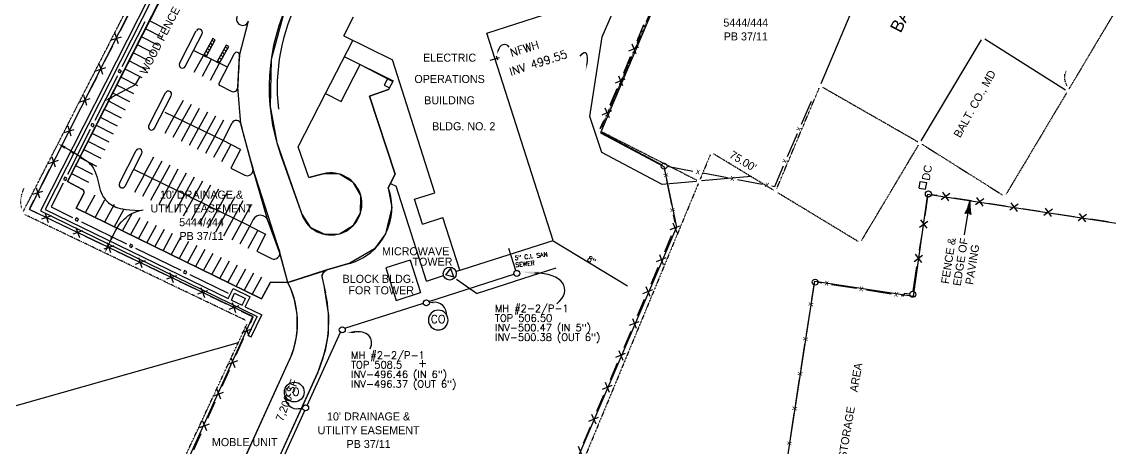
# Model space of a CAD drawing. Header units: inches. Extents: x -46627 to 16189, y -40789 to 47130.
# Drawn here: x -33583 to -20569, y 33705 to 38796 of the extents above; entities that cross this region are included whole.
import ezdxf
from ezdxf.enums import TextEntityAlignment as Align

# ---------------------------------------------------------------- set-up
doc = ezdxf.new("R2010")
doc.units = ezdxf.units.IN
doc.header["$MEASUREMENT"] = 0
doc.linetypes.add('DIVIDE', pattern=[1.25, 0.5, -0.25, 0, -0.25, 0, -0.25])
doc.linetypes.add('DOT', pattern=[0.25, 0, -0.25])
doc.layers.get('0').update_dxf_attribs({"linetype": 'CONTINUOUS'})
for name, color, linetype in [('10', 7, 'CONTINUOUS'), ('11', 7, 'CONTINUOUS'), ('12', 7, 'CONTINUOUS'), ('13', 7, 'CONTINUOUS'), ('15', 7, 'CONTINUOUS'), ('16', 7, 'CONTINUOUS'), ('17', 7, 'CONTINUOUS'), ('20', 7, 'CONTINUOUS'), ('27', 7, 'CONTINUOUS'), ('33', 7, 'CONTINUOUS'), ('4', 7, 'CONTINUOUS'), ('41', 7, 'CONTINUOUS'), ('6', 7, 'CONTINUOUS'), ('62', 7, 'CONTINUOUS'), ('7', 7, 'CONTINUOUS'), ('8', 7, 'CONTINUOUS'), ('9', 7, 'CONTINUOUS')]:
    doc.layers.add(name, color=color, linetype=linetype)
doc.styles.add('ROMANS', font='ROMANS', dxfattribs={"height": 0.2})
doc.styles.add('txt', font='TXT', dxfattribs={"height": 0.2})

# ---------------------------------------------------------------- blocks, each defined once
blk = doc.blocks.new('STOCK')
at = {"layer": '16', "color": 6, "linetype": 'Continuous'}
for p, q in [((0.025, 0.025), (-0.025, 0.025)), ((-0.025, 0.025), (-0.025, -0.025)), ((0.025, -0.025), (0.025, 0.025)), ((-0.025, -0.025), (0.025, -0.025))]:
    blk.add_line(p, q, dxfattribs=at)
blk = doc.blocks.new('BWIRE')
at = {"layer": '16', "color": 6, "linetype": 'Continuous', "style": 'txt'}
blk.add_text('x', height=0.0833, dxfattribs=at).set_placement((0, -0.0282), align=Align.CENTER)
blk = doc.blocks.new('HR')
at = {"layer": '62', "color": 32, "linetype": 'Continuous'}
blk.add_arc((-1.569, -1.827), 2.408, 49.34264, 155.04347, dxfattribs=at)
blk.add_solid([(-4.184, -1.505), (-3.757, -0.472), (-3.447, -0.673), (-3.752, -0.811)], dxfattribs=at)

msp = doc.modelspace()

# ---------------------------------------------------------------- linework, layer by layer
at = {"linetype": 'Continuous', "flags": 128}
for points in [[(-31689.3972, 39525.2592), (-33037.154, 36888.2802), (-32856.7544, 36795.6306), (-32838.6089, 36774.9024), (-32840.8515, 36747.5327), (-32932.7312, 36568.8966), (-30718.2284, 35488.2282), (-30609.2768, 35687.235), (-30402.3648, 35684.0329), (-30402.1568, 35683.3866), (-30501.2308, 36056.8077), (-30819.6959, 37049.1183), (-30964.9209, 37576.2471), (-31000.0144, 38014.5092), (-30977.5051, 38393.3291), (-30872.4517, 38808.4376)], [(-30440.5954, 38931.2046), (-30601.1838, 38347.5951), (-30614.5559, 37785.0526), (-30533.8299, 37355.2556), (-30235.0388, 36497.3454), (-30133.9339, 36345.733), (-29965.0277, 36259.1651), (-29784.4205, 36264.9516), (-29616.0664, 36367.7285), (-29532.2449, 36512.2505), (-29528.9843, 36718.477), (-29619.61, 36877.9719), (-29783.9852, 36976.8961), (-29978.1248, 36979.1982), (-30151.4048, 36935.9898), (-30278.9348, 37302.315), (-29951.6456, 37939.5834), (-29763.7748, 37843.0962), (-29536.8104, 38285.0214), (-29146.1239, 38084.3697), (-29196.56, 37986.1662), (-29426.0144, 37909.7526), (-29116.784, 36975.2574), (-29201.7008, 36815.169), (-29158.7155, 36576.8588), (-29233.934, 36263.2001), (-29363.6196, 36085.503), (-29661.1976, 35912.5962), (-29934.8509, 35833.7041), (-30402.1314, 35683.3076), (-30496.5267, 36031.7058), (-30640.3819, 36424.3895), (-30816.7255, 37028.6565), (-30964.9209, 37576.2471), (-31000.0144, 38014.5092), (-30977.5051, 38393.3291), (-30872.4977, 38808.4493)]]:
    msp.add_lwpolyline(points, dxfattribs=at)
msp.add_lwpolyline([(-31090.6295, 33202.8456), (-30567.0407, 34349.7545), (-30360.7509, 34803.7547), (-30329.1077, 34896.0763), (-30298.482, 35033.6414), (-30291.1747, 35091.159), (-30291.2807, 35305.2242), (-30323.0025, 35477.5474), (-30367.6621, 35608.6624), (-30402.0155, 35683.3449), (-29940.1364, 35832.003), (-29983.251, 35796.3183), (-29994.6902, 35754.4226), (-29971.8488, 35647.8774), (-29914.9254, 35287.4502), (-29921.0594, 35071.9097), (-29955.5796, 34869.3523), (-30048.5754, 34599.9136), (-30404.9377, 33816.3362), (-30751.0487, 33056.3803)], close=True, dxfattribs=at)
at = {"layer": '10', "color": 253, "linetype": 'Continuous'}
for p, q in [((-22310.0612, 36252.339), (-22245.7172, 36663.7914)), ((-22280.6348, 36511.749), (-22263.0632, 36548.5914)), ((-22274.2016, 36511.143), (-22266.5264, 36526.0878)), ((-22266.5264, 36526.0878), (-22264.0172, 36509.9598)), ((-22263.0632, 36548.5914), (-22258.1312, 36508.2858))]:
    msp.add_line(p, q, dxfattribs=at)
for centre, radius, start, end in [((-22876.532, 36811.2471, 0), 648.2543, 331.97254444, 346.87633611), ((-22876.532, 36811.2471, 0), 654.4751, 332.53154167, 342.11963056), ((-22876.532, 36811.2471, 0), 660.6959, 332.9512, 339.17038333), ((-21599.1934, 36610.2286, 0), 660.6959, 182.94271111, 189.16189444), ((-21599.1934, 36610.2286, 0), 654.4751, 179.99346389, 189.58155278), ((-21599.1934, 36610.2286, 0), 648.2543, 175.23675833, 190.14055), ((-22279.7286, 36444.7077, 0), 66.626, 50.46855833, 111.64453611)]:
    msp.add_arc(centre, radius, start, end, dxfattribs=at)
at = {"layer": '11', "color": 5, "linetype": 'DOT'}
msp.add_open_spline([(-21083.1188, 38026.4214), (-21121.0208, 38094.573), (-21123.1472, 38166.7698), (-21092.09, 38212.5378)], degree=3, dxfattribs=at)
at = {"layer": '12', "color": 62, "linetype": 'Continuous'}
for p, q in [((-29951.6456, 37939.5834), (-29625.4532, 38574.717)), ((-29763.7748, 37843.0962), (-29536.8104, 38285.0214)), ((-29728.6124, 38380.5318), (-29142.8336, 38090.7762)), ((-29210.7188, 38116.197), (-29249.0948, 38041.4754)), ((-29249.0948, 38041.4754), (-29185.0472, 38008.5822)), ((-29142.8336, 38090.7762), (-29196.56, 37986.1662)), ((-29951.6456, 37939.5834), (-29763.7748, 37843.0962)), ((-29426.0144, 37909.7526), (-29196.56, 37986.1662)), ((-29116.784, 36975.2574), (-29426.0144, 37909.7526)), ((-29201.7008, 36815.169), (-29119.4672, 36975.2862)), ((-29175.9344, 36865.3386), (-29108.1068, 36834.5514)), ((-28744.676, 35700.897), (-29108.1068, 36834.5514)), ((-28744.676, 35700.897), (-28540.5536, 35767.3866))]:
    msp.add_line(p, q, dxfattribs=at)
at = {"layer": '13', "color": 7, "linetype": 'Continuous'}
for points in [[(-33065.0612, 37294.5078), (-32792.4128, 37143.2106), (-32709.8552, 37038.6834), (-32676.8324, 36923.1534), (-32649.3128, 36780.117), (-32599.778, 36681.0906), (-32495.2052, 36587.5662), (-32357.6096, 36549.057), (-32170.9892, 36541.7418)], [(-32549.8172, 36123.5094), (-32451.1748, 36340.0026), (-32363.1128, 36450.0306), (-32242.0292, 36532.5522), (-32131.952, 36549.057)]]:
    msp.add_open_spline(points, degree=3, dxfattribs=at)
for points in [[(-33072.8252, 37280.517), (-33057.2984, 37308.4986), (-33149.0036, 37341.0882)], [(-32965.2608, 37211.5854), (-32947.5188, 37238.217), (-33036.284, 37278.1254)], [(-32484.9008, 36225.6906), (-32513.9216, 36239.1726), (-32539.8572, 36145.3686)], [(-32535.2576, 36116.8758), (-32564.3768, 36130.1442), (-32589.6212, 36036.1506)]]:
    msp.add_solid(points, dxfattribs=at)
at = {"layer": '15', "color": 132, "linetype": 'Continuous'}
for p, q in [((-27876.488, 38366.8062, -0.006), (-27987.8468, 38333.3394, -0.006)), ((-27889.7096, 38337.8778, -0.006), (-27907.142, 38386.7586, -0.006)), ((-22854.3464, 36810.4434), (-22840.6088, 36889.725)), ((-22840.6088, 36889.725), (-22762.3952, 36876.5358)), ((-22776.1328, 36797.2542), (-22762.3952, 36876.5358)), ((-22854.3464, 36810.4434), (-22776.1328, 36797.2542))]:
    msp.add_line(p, q, dxfattribs=at)
at = {"layer": '16', "color": 6, "linetype": 'Continuous'}
for p, q in [((-32402.6564, 38688.4518), (-32306.6888, 38877.9378)), ((-32113.1132, 38794.1898), (-32384.2796, 38258.9622)), ((-32467.9184, 38658.5658), (-32429.4956, 38539.005)), ((-26226.6824, 38568.0438), (-26144.5916, 38764.6578)), ((-32508.4868, 38579.5734), (-32388.9272, 38617.9962)), ((-26289.32, 38532.7626), (-26242.2704, 38416.8654)), ((-32591.7932, 38320.1802), (-32494.7576, 38509.119)), ((-26324.5508, 38451.0294), (-26207.0396, 38498.5986)), ((-32657.0552, 38290.2942), (-32617.5656, 38170.1862)), ((-26386.4504, 38186.0382), (-26304.3596, 38382.6522)), ((-32779.8632, 37951.3614), (-32682.8276, 38140.3002)), ((-32438.5136, 38151.9174), (-32709.68, 37616.6898)), ((-32696.5568, 38210.7546), (-32576.9972, 38249.1774)), ((-32224.6832, 38049.177), (-32170.9664, 38135.091)), ((-26450.1548, 38151.3054), (-26402.0384, 38034.861)), ((-32505.6296, 37896.369), (-32224.6832, 38049.177)), ((-26547.2852, 37804.581), (-26464.1264, 38000.6466)), ((-26484.3188, 38069.025), (-26367.8744, 38117.1414)), ((-32885.6936, 37842.4842), (-32766.134, 37880.907)), ((-32845.1252, 37921.4754), (-32806.7024, 37801.9158)), ((-32967.932, 37582.5426), (-32871.9644, 37772.0298)), ((-26609.9228, 37769.2998), (-26561.8052, 37652.8554)), ((-24146.312, 37845.9858), (-24264.8072, 37570.3794)), ((-26666.2808, 37520.349), (-26624.9612, 37619.1894)), ((-26644.0856, 37687.0194), (-26527.6412, 37735.1358)), ((-33073.7624, 37473.6654), (-32954.2028, 37512.0882)), ((-32763.914, 37509.6438), (-33035.0804, 36974.4162)), ((-33033.194, 37552.6566), (-32994.7712, 37433.097)), ((-33157.0688, 37214.2722), (-33060.0332, 37403.211)), ((-25935.4244, 37087.4826), (-26647.502, 37470.2346)), ((-24312.206, 37460.1366), (-24430.7012, 37184.5302)), ((-33262.8992, 37105.395), (-33143.3396, 37143.8178)), ((-33222.3308, 37184.3862), (-33183.908, 37064.8266)), ((-33345.1388, 36845.4534), (-33249.17, 37034.9406)), ((-25899.776, 37036.5042), (-25896.8456, 37021.4778)), ((-25558.0952, 37010.1978), (-25866.9728, 37068.3402)), ((-25145.3432, 36932.5026), (-25440.1664, 36987.999)), ((-24478.1, 37074.2886), (-24584.4536, 36826.923)), ((-33089.3144, 36867.3714), (-33232.352, 36585.0438)), ((-25873.8788, 36903.6966), (-25816.4624, 36609.2418)), ((-24732.5924, 36854.8086), (-25027.4144, 36910.305)), ((-24584.4536, 36826.923), (-24614.6636, 36832.6098)), ((-33450.9692, 36736.5762), (-33331.4096, 36774.999)), ((-33410.4008, 36815.5674), (-33371.978, 36696.0078)), ((-22783.8524, 36480.1554), (-22749.2204, 36705.1902)), ((-22708.106, 36735.3378), (-22637.912, 36724.9182)), ((-22487.9444, 36746.3754), (-22589.648, 36671.8014)), ((-22575.2756, 36760.1994), (-22501.7684, 36659.0442)), ((-22166.462, 36697.2834), (-22091.888, 36595.5798)), ((-33486.032, 36571.119), (-33437.24, 36666.1218)), ((-33232.352, 36585.0438), (-32977.3928, 36461.0598)), ((-22439.132, 36694.3254), (-22229.0996, 36662.0022)), ((-22079.132, 36683.4582), (-22180.8344, 36608.8842)), ((-22030.3196, 36631.4094), (-21820.2872, 36599.085)), ((-21669.2516, 36619.9938), (-21770.9552, 36545.4198)), ((-21757.6496, 36634.3662), (-21683.0756, 36532.6626)), ((-21620.4392, 36567.9438), (-21410.4068, 36535.6206)), ((-21347.7692, 36570.9018), (-21274.2632, 36469.7466)), ((-33473.396, 36548.4414), (-33376.748, 36502.8522)), ((-33227.7932, 36480.3114), (-33346.3148, 36438.657)), ((-33307.8812, 36518.745), (-33266.2268, 36400.2234)), ((-25793.4968, 36491.4606), (-25775.7416, 36400.4046)), ((-21260.4392, 36557.0766), (-21362.1416, 36482.5026)), ((-21211.6256, 36505.0278), (-21001.5932, 36472.7034)), ((-20851.6256, 36494.1606), (-20953.3292, 36419.5866)), ((-20938.9568, 36507.9846), (-20864.3828, 36406.281)), ((-20802.8132, 36442.1106), (-20592.7808, 36409.7862)), ((-33196.2908, 36415.5678), (-33004.6112, 36323.8698)), ((-32934.6764, 36339.2154), (-32893.022, 36220.6938)), ((-32869.4768, 36408.5802), (-32329.8944, 36146.1858)), ((-25832.4128, 36315.0618), (-25715.4488, 36361.563)), ((-25797.182, 36396.7938), (-25750.6808, 36279.8298)), ((-22851.3428, 36343.4934), (-22748.5712, 36417.519)), ((-22836.9704, 36431.8914), (-22762.3964, 36330.1878)), ((-32854.5884, 36300.7818), (-32973.11, 36259.1274)), ((-32823.086, 36236.0382), (-32631.4064, 36144.3402)), ((-25895.9276, 36049.551), (-25812.7688, 36245.6166)), ((-22847.8376, 36071.8914), (-22815.5132, 36281.9238)), ((-32481.3836, 36121.251), (-32599.9052, 36079.5978)), ((-32561.4716, 36159.6846), (-32519.8172, 36041.1642)), ((-32449.334, 36057.5766), (-32258.2016, 35964.8106)), ((-32221.9784, 36093.7062), (-31682.396, 35831.3118)), ((-32107.6304, 35942.7894), (-32226.7004, 35900.067)), ((-32187.7184, 35981.223), (-32146.6124, 35861.6334)), ((-25994.3156, 35934.153), (-25877.3516, 35980.6542)), ((-25959.0836, 36015.885), (-25912.5824, 35898.921)), ((-22915.3268, 35935.2282), (-22813.1036, 36008.187)), ((-22901.5028, 36022.5594), (-22826.9288, 35920.8558)), ((-32076.1292, 35878.0458), (-31884.9968, 35785.281)), ((-31814.5136, 35801.6934), (-31772.8592, 35683.1718)), ((-26057.8304, 35668.6422), (-25974.6716, 35864.7078)), ((-22925.2448, 35578.8954), (-22880.0456, 35872.5918)), ((-31734.4256, 35763.2598), (-31852.9472, 35721.6054)), ((-31703.9924, 35699.0646), (-31511.2448, 35606.8182)), ((-31574.48, 35778.8322), (-31113.44, 35554.6314)), ((-24061.0736, 35686.9506), (-24018.3296, 35680.0998)), ((-23899.8416, 35661.1098), (-23603.6228, 35613.633)), ((-31361.222, 35583.729), (-31479.7424, 35542.0758)), ((-31441.3088, 35622.1626), (-31399.6556, 35503.6422)), ((-26156.2172, 35553.2442), (-26039.2532, 35599.7454)), ((-26120.9864, 35634.9762), (-26074.4852, 35518.0134)), ((-24136.0268, 35482.179), (-24109.4264, 35653.5342)), ((-23485.1348, 35594.643), (-23188.9148, 35547.1662)), ((-23070.4268, 35528.1762), (-23035.1732, 35522.5254)), ((-23035.1732, 35522.5254), (-23030.6672, 35554.0578)), ((-23030.6672, 35554.0578), (-22965.6092, 35547.8646)), ((-31330.7876, 35519.535), (-31139.1068, 35427.837)), ((-30988.0172, 35404.1994), (-31106.5388, 35362.545)), ((-31068.1052, 35442.633), (-31026.4508, 35324.1114)), ((-26219.732, 35287.7334), (-26136.5732, 35483.799)), ((-30957.5828, 35340.0054), (-30815.5532, 35272.4574)), ((-30848.0144, 35198.745), (-30815.5532, 35272.4574)), ((-24200.4536, 35067.1494), (-24154.4336, 35363.5998)), ((-30912.2384, 35165.6286), (-30867.3524, 35048.145)), ((-26317.052, 35171.787), (-26201.156, 35218.8366)), ((-26282.888, 35254.0674), (-26235.32, 35136.5562)), ((-31017.938, 34820.607), (-30930.5096, 35014.4802)), ((-30948.5372, 35084.4438), (-30831.0548, 35129.3298)), ((-26381.6348, 34906.8246), (-26298.476, 35102.8902)), ((-24264.8804, 34652.121), (-24218.8604, 34948.5702)), ((-31118.4596, 34706.3058), (-30999.9092, 34750.6422)), ((-31081.094, 34786.941), (-31036.208, 34669.4586)), ((-26479.5032, 34789.8114), (-26363.0588, 34837.9278)), ((-26445.3392, 34872.0918), (-26397.2228, 34755.6474)), ((-31187.312, 34443.5358), (-31099.8836, 34637.409)), ((-26543.5376, 34525.9158), (-26460.3788, 34721.9814)), ((-26607.242, 34491.183), (-26559.1244, 34374.7386)), ((-24329.306, 34237.0914), (-24283.2872, 34533.5406)), ((-31286.7668, 34328.6862), (-31169.2844, 34373.571)), ((-31250.468, 34409.8698), (-31205.5832, 34292.3874)), ((-26641.4048, 34408.9026), (-26524.9604, 34457.019)), ((-31356.1676, 34064.8494), (-31269.806, 34259.2698)), ((-26705.4392, 34145.007), (-26622.8288, 34340.0058)), ((-26769.1436, 34110.2742), (-26721.0272, 33993.8298)), ((-24393.7328, 33822.0618), (-24347.714, 34118.5122)), ((-31456.6892, 33950.547), (-31339.2068, 33995.433)), ((-31420.3916, 34031.7318), (-31375.5056, 33914.2482)), ((-26803.3076, 34027.9938), (-26686.8632, 34076.1102)), ((-31526.09, 33686.7102), (-31438.6616, 33880.5834)), ((-26867.342, 33764.0982), (-26784.7316, 33959.097)), ((-26929.9784, 33728.817), (-26882.9288, 33612.921))]:
    msp.add_line(p, q, dxfattribs=at)
for centre in [(-25902.745, 37072.3819, 0), (-22743.2516, 36740.9766, 0), (-24097.0715, 35687.3476, 0), (-22929.9131, 35543.1999, 0)]:
    msp.add_circle(centre, 36, dxfattribs=at)
msp.add_solid([(-32497.9844, 37882.3146), (-32513.2748, 37910.4246), (-32589.9632, 37850.5002)], dxfattribs=at)
at = {"layer": '17', "color": 7, "linetype": 'Continuous'}
for p, q in [((-28510.952, 35775.117), (-28451.0828, 35852.2902)), ((-28416.7844, 35748.339), (-28451.0828, 35852.2902)), ((-28416.7844, 35748.339), (-28510.952, 35775.117))]:
    msp.add_line(p, q, dxfattribs=at)
msp.add_circle((-28466.4574, 35790.308, 0), 77.4855, dxfattribs=at)
at = {"layer": '20', "color": 2, "linetype": 'Continuous'}
for p, q in [((-27231.0848, 36182.6238, -0.006), (-26341.3556, 35645.2182, -0.006)), ((-27676.6616, 35826.3402, -0.006), (-27760.8488, 36089.187, -0.006)), ((-27691.2428, 35697.1398, -0.006), (-27193.2656, 35856.4122, -0.006)), ((-28714.0004, 35458.215, -0.006), (-27699.6968, 35782.629, -0.006)), ((-28146.1736, 35553.0306, -0.006), (-28386.4904, 35719.3614, -0.006)), ((-28146.1736, 35553.0306, -0.006), (-27688.9892, 35699.2566, -0.006)), ((-29720.8676, 35136.1794, -0.006), (-28780.6628, 35436.8934, -0.006)), ((-30170.3192, 34216.2978, -0.006), (-29772.0632, 35089.7982, -0.006)), ((-30640.3844, 33185.2974, -0.006), (-30198.9848, 34153.4274, -0.006))]:
    msp.add_line(p, q, dxfattribs=at)
for centre, radius in [((-27663.9529, 35792.213, 0), 36), ((-28745.2337, 35439.9779, 0), 36), ((-29751.0401, 35118.2819, 0), 36), ((-30324.1004, 34374.537, -0.0012), 118.1562), ((-30189.6583, 34186.3766, 0), 36)]:
    msp.add_circle(centre, radius, dxfattribs=at)
at = {"layer": '20', "color": 2, "linetype": 'Continuous', "extrusion": (0, 0, -1)}
msp.add_circle((28603.637, 35234.8732, 0.0012), 118.1562, dxfattribs=at)
at = {"layer": '20', "color": 5, "linetype": 'DOT'}
msp.add_open_spline([(-33580.0244, 36562.8678), (-33605.9336, 36640.5666), (-33599.4572, 36711.7914), (-33554.114, 36808.917)], degree=3, dxfattribs=at)
at = {"layer": '27', "color": 92, "linetype": 'Continuous'}
for p, q in [((-32057.6168, 38813.4054), (-31854.8012, 38709.243)), ((-32106.5936, 38717.1498), (-31903.778, 38612.9874)), ((-32204.5472, 38524.6374), (-32001.7316, 38420.475)), ((-32155.5704, 38620.893), (-31952.7548, 38516.7306)), ((-31301.648, 38518.7322), (-31327.9508, 38545.0338, -0.0048)), ((-31283.6204, 38551.6158), (-31309.9076, 38577.903, -0.0048)), ((-32253.524, 38428.3806), (-32050.7084, 38324.2182)), ((-31129.3148, 38257.4406, -0.0048), (-31528.3376, 38452.1622, -0.0048)), ((-31520.1956, 38194.905), (-31410.5888, 38394.831)), ((-31373.7608, 38387.1978), (-31400.1224, 38413.5594, -0.0048)), ((-31355.7332, 38420.0814), (-31382.0792, 38446.4286, -0.0048)), ((-31337.7044, 38452.965), (-31364.036, 38479.2966, -0.0048)), ((-31319.6768, 38485.8486), (-31345.9928, 38512.1658, -0.0048)), ((-31176.3068, 38373.8514), (-31202.6384, 38400.183, -0.0048)), ((-31158.2792, 38406.735), (-31184.5952, 38433.0522, -0.0048)), ((-31140.2504, 38439.6186), (-31166.5532, 38465.9202, -0.0048)), ((-31122.2228, 38472.5022), (-31148.51, 38498.7894, -0.0048)), ((-32302.5008, 38332.125), (-32099.6852, 38227.9626)), ((-31423.4432, 38148.1554), (-31313.8364, 38348.0814)), ((-31326.3836, 38100.4818), (-31216.7768, 38300.4078)), ((-31212.3632, 38308.0842), (-31238.7248, 38334.4458, -0.0048)), ((-31194.3356, 38340.9678), (-31220.6816, 38367.315, -0.0048)), ((-32400.4544, 38139.6114), (-32197.6388, 38035.449)), ((-32351.4776, 38235.8682), (-32148.662, 38131.7058)), ((-32449.4312, 38043.3558), (-32246.6156, 37939.1934)), ((-32498.408, 37947.099), (-32295.5924, 37842.9366)), ((-32596.3616, 37754.5866), (-32393.546, 37650.4242)), ((-32547.3848, 37850.8434), (-32344.5692, 37746.681)), ((-31760.4752, 37661.5002, -0.0048), (-31650.8684, 37861.4262, -0.0048)), ((-31663.4156, 37614.1362, -0.0048), (-31553.8088, 37814.0622, -0.0048)), ((-31566.356, 37566.771, -0.0048), (-31456.7492, 37766.697, -0.0048)), ((-32645.3384, 37658.331), (-32442.5228, 37554.1686)), ((-31868.6384, 37464.5502, -0.0048), (-31759.0316, 37664.4762, -0.0048)), ((-31176.5384, 37377.4902), (-31866.74, 37714.3062)), ((-31771.5788, 37417.185, -0.0048), (-31661.972, 37617.111, -0.0048)), ((-31469.2964, 37519.4058, -0.0048), (-31359.6896, 37719.3318, -0.0048)), ((-31372.2368, 37472.0418, -0.0048), (-31262.63, 37671.9678, -0.0048)), ((-31275.1772, 37424.6766, -0.0048), (-31165.5704, 37624.6026, -0.0048)), ((-32694.3164, 37562.0742), (-32491.5008, 37457.9118)), ((-31674.5192, 37369.821, -0.0048), (-31564.9124, 37569.747, -0.0048)), ((-31577.4596, 37322.4558, -0.0048), (-31467.8528, 37522.3818, -0.0048)), ((-32792.27, 37369.5618), (-32589.4544, 37265.3994)), ((-32743.2932, 37465.8186), (-32540.4776, 37361.6562)), ((-31480.4, 37275.0906, -0.0048), (-31370.7932, 37475.0166, -0.0048)), ((-31383.3404, 37227.7266, -0.0048), (-31273.7336, 37427.6526, -0.0048)), ((-31286.2808, 37180.3614, -0.0048), (-31176.674, 37380.2874, -0.0048)), ((-32841.2468, 37273.3062), (-32638.4312, 37169.1438)), ((-31191.5792, 37128.4422, -0.0048), (-31081.9724, 37328.3682, -0.0048)), ((-32890.2236, 37177.0494), (-32687.408, 37072.887)), ((-32117.456, 36971.649), (-32002.0808, 37182.0978)), ((-32020.3964, 36924.2838), (-31905.0212, 37134.7326)), ((-31923.3368, 36876.9186), (-31807.9616, 37087.3674)), ((-32988.1772, 36984.537), (-32785.3616, 36880.3746)), ((-32939.2004, 37080.7938), (-32736.3848, 36976.6314)), ((-30855.368, 36355.9242), (-32235.7724, 37029.5562)), ((-32232.5324, 36761.6202), (-32117.1572, 36972.069)), ((-31826.2772, 36829.5546), (-31710.902, 37040.0034)), ((-31729.2164, 36782.1894), (-31613.8412, 36992.6382)), ((-32135.4728, 36714.2562), (-32020.0976, 36924.705)), ((-32038.4132, 36666.891), (-31923.038, 36877.3398)), ((-31941.3536, 36619.5258), (-31825.9784, 36829.9746)), ((-31632.1568, 36734.8242), (-31516.7816, 36945.273)), ((-31535.0972, 36687.4602), (-31419.722, 36897.909)), ((-31438.0376, 36640.095), (-31322.6624, 36850.5438)), ((-32821.6088, 36519.6498), (-32706.2336, 36730.0986)), ((-31844.294, 36572.1618), (-31728.9188, 36782.6106)), ((-31747.2332, 36524.7966), (-31631.858, 36735.2454)), ((-31340.978, 36592.731), (-31225.6028, 36803.1798)), ((-31243.9184, 36545.3658), (-31128.5432, 36755.8146)), ((-31146.8588, 36498.0006), (-31031.4836, 36708.4494)), ((-32704.8836, 36459.975), (-32589.5084, 36670.4238)), ((-32588.1572, 36407.6862), (-32472.782, 36618.135)), ((-31650.1736, 36477.4314), (-31534.7984, 36687.8802)), ((-31553.114, 36430.0674), (-31437.7388, 36640.5162)), ((-31456.0544, 36382.7022), (-31340.6792, 36593.151)), ((-31049.7992, 36450.6366), (-30934.424, 36661.0854)), ((-30952.7396, 36403.2714), (-30837.3644, 36613.7202)), ((-32476.3484, 36345.5514), (-32360.9732, 36556.0002)), ((-32379.2888, 36298.1862), (-32263.9136, 36508.635)), ((-32282.2292, 36250.821), (-32166.854, 36461.2698)), ((-31358.9948, 36335.3382), (-31243.6196, 36545.787)), ((-31261.9352, 36287.973), (-31146.56, 36498.4218)), ((-31164.8756, 36240.6078), (-31049.5004, 36451.0566)), ((-32185.1696, 36203.457), (-32069.7944, 36413.9058)), ((-32088.11, 36156.0918), (-31972.7348, 36366.5406)), ((-31991.0504, 36108.7278), (-31875.6752, 36319.1766)), ((-31067.816, 36193.2438), (-30952.4408, 36403.6926)), ((-30970.7564, 36145.8786), (-30855.3812, 36356.3274)), ((-31893.9908, 36061.3626), (-31778.6156, 36271.8114)), ((-31796.9312, 36013.9974), (-31681.556, 36224.4462)), ((-31699.8716, 35966.6334), (-31584.4964, 36177.0822)), ((-30876.0548, 36093.9594), (-30760.6796, 36304.4082)), ((-31602.8108, 35919.2682), (-31487.4356, 36129.717)), ((-31505.7512, 35871.903), (-31390.376, 36082.3518)), ((-31408.6916, 35824.539), (-31293.3164, 36034.9878)), ((-31311.632, 35777.1738), (-31196.2568, 35987.6226)), ((-31214.5724, 35729.8098), (-31099.1972, 35940.2586)), ((-31117.5128, 35682.4446), (-31002.1376, 35892.8934)), ((-31020.4532, 35635.0794), (-30905.078, 35845.5282)), ((-30923.3936, 35587.7154), (-30808.0184, 35798.1642)), ((-30826.334, 35540.3502), (-30710.9588, 35750.799))]:
    msp.add_line(p, q, dxfattribs=at)
at = {"layer": '27', "color": 92, "linetype": 'Continuous', "extrusion": (-0.000117757, 6.46006e-05, 1)}
for points, elevation in [([(-31410.3678, 38394.8955), (-31377.9786, 38379.5043), (-31268.475, 38579.2407), (-31299.7578, 38596.3911)], 6.1743), ([(-31248.9702, 38315.7819), (-31216.581, 38300.3907), (-31107.0774, 38500.1271), (-31138.3602, 38517.2775)], 6.1502)]:
    msp.add_lwpolyline(points, close=True, dxfattribs=dict(at, elevation=elevation))
at = {"layer": '33', "color": 6, "linetype": 'Continuous'}
for p, q in [((-30183.1652, 42693.6498), (-33302.108, 36556.251)), ((-31229.8532, 40728.381), (-33359.2052, 36537.0102)), ((-33359.2052, 36537.0102), (-30767.7476, 35276.235)), ((-33302.108, 36556.251), (-31115.3312, 35492.5194)), ((-31115.3312, 35492.5194), (-31056.6128, 35612.103)), ((-31076.354, 35473.851), (-31037.372, 35555.0058)), ((-31056.6128, 35612.103), (-30852.6716, 35512.7586)), ((-31037.372, 35555.0058), (-30908.7008, 35492.9694)), ((-31076.354, 35473.851), (-30949.2992, 35411.295)), ((-30949.2992, 35411.295), (-30908.7008, 35492.9694)), ((-30910.322, 35392.6266), (-30852.6716, 35512.7586)), ((-30910.322, 35392.6266), (-30710.6504, 35295.4746)), ((-30876.4412, 35051.4642), (-30767.7476, 35276.235)), ((-30838.532, 35033.343), (-30710.6504, 35295.4746)), ((-30876.4412, 35051.4642), (-30838.532, 35033.343))]:
    msp.add_line(p, q, dxfattribs=at)
at = {"layer": '4', "color": 230, "linetype": 'Continuous'}
for p, q in [((-33037.154, 36888.2802), (-31699.2296, 39517.0086)), ((-31696.2944, 38298.6966), (-31495.6448, 38689.383)), ((-31627.9772, 38263.6098), (-31427.3276, 38654.2974)), ((-31044.0572, 38412.9402), (-31224.9704, 38060.6802)), ((-31217.702, 38038.0614), (-31080.0008, 37967.3406)), ((-32062.796, 37558.8078), (-31862.6948, 37948.4274)), ((-31995.5468, 37524.2694), (-31795.4456, 37913.889)), ((-30278.9348, 37302.315), (-29951.6456, 37939.5834)), ((-31176.5384, 37377.4902), (-31068.5384, 37587.7782)), ((-30968.3852, 37270.587), (-31176.5384, 37377.4902)), ((-32415.8816, 36868.6866), (-32215.7792, 37258.3062)), ((-32347.5644, 36833.5998), (-32147.4632, 37223.2194)), ((-30968.3852, 37270.587), (-31081.8668, 37049.625)), ((-30151.4048, 36935.9898), (-30278.9348, 37302.315)), ((-30487.6184, 37211.187), (-30235.0388, 36497.3454)), ((-31081.8668, 37049.625), (-30917.48, 36965.199)), ((-30151.4048, 36935.9898), (-29978.1248, 36979.1982)), ((-32856.7544, 36795.6306), (-33037.154, 36888.2802)), ((-32932.7312, 36568.8966), (-32841.1772, 36747.1602)), ((-30718.2284, 35488.2282), (-32932.7312, 36568.8966)), ((-30814.7996, 36434.9154), (-30855.368, 36355.9242)), ((-30855.368, 36355.9242), (-30668.564, 36259.9842)), ((-30668.564, 36259.9842), (-30771.6296, 36059.3034)), ((-30771.6296, 36059.3034), (-30597.6344, 35969.943)), ((-29935.2272, 35833.4442), (-29661.1976, 35912.5962)), ((-30609.2768, 35687.235), (-30718.2284, 35488.2282)), ((-30402.1568, 35683.3866), (-30609.2768, 35687.235)), ((-29992.0976, 35735.8446), (-29951.6, 35559.9102)), ((-32083.4576, 31028.079), (-30399.728, 34716.249)), ((-30838.7432, 32863.8294), (-30048.3884, 34599.2118))]:
    msp.add_line(p, q, dxfattribs=at)
for centre, radius, start, end in [((-28233.0659, 38009.8729, 0), 2392.0783, 107.17120833, 199.49254167), ((-28233.0659, 38009.8729, 0), 2296.0783, 119.20909722, 186.37850556), ((-30942.9045, 38826.3754, 0), 72.7005, 152.80045833, 345.71556111), ((-31461.5984, 38671.3586, 0), 38.04, 332.81581944, 152.81581944), ((-31012.8494, 38396.5457, 0), 35.4903, 354.799875, 152.677375), ((-25150.01, 37857.704, 0), 5852.1055, 174.74850278, 178.46459444), ((-31661.919, 38281.312, 0), 38.04, 152.81581944, 332.81581944), ((-31209.8677, 38052.7893, 0), 17.28, 152.81581944, 242.81581944), ((-31055.2171, 38015.9647, 0), 55.1755, 242.86602778, 358.48951667), ((-31829.1196, 37931.5884, 0), 38.04, 332.81581944, 152.81581944), ((-31018.8723, 37562.75, 0), 55.6141, 14.04547778, 152.76010278), ((-32029.4402, 37541.5418, 0), 38.04, 152.81581944, 332.81581944), ((-20200.4584, 40259.5036, 0), 11093.9073, 193.99686389, 196.82100556), ((-32181.3501, 37241.0282, 0), 38.04, 332.81581944, 152.81581944), ((-30887.2325, 37028.6565, 0), 70.5069, 242.85219722, 16.8552), ((-29886.2239, 36620.9862, 0), 370.3034, 199.490275, 104.35374722), ((-32381.6707, 36850.9816, 0), 38.04, 152.81581944, 332.81581944), ((-32872.7683, 36763.9246, 0), 35.88, 332.81581944, 62.81581944), ((-29850.2979, 36576.8588, 0), 691.5824, 285.89274722, 20.16548611), ((-30729.853, 36391.0707, 0), 95.4736, 20.42522778, 152.77169167), ((-3658.1709, 46434.947, 0), 28779.4309, 200.35514444, 201.13763889), ((-30566.0271, 36031.7058, 0), 69.5003, 242.79903889, 21.17548889), ((-29912.2502, 35754.4226, 0), 82.44, 105.91115278, 193.00135278), ((-31359.5088, 35197.6626, 0), 1073.6297, 333.36233056, 26.93728889), ((-31414.9504, 35222.2812, 0), 1501.44, 335.51129722, 12.99291111)]:
    msp.add_arc(centre, radius, start, end, dxfattribs=at)
at = {"layer": '41', "color": 94, "linetype": 'Continuous', "elevation": -0.0012}
for points in [[(-27757.1444, 31677.2442), (-31666.1252, 33412.3914), (-30818.7608, 35278.2354), (-33488.7032, 36555.8814), (-28702.4492, 45998.187), (-26211.6824, 44624.2854), (-24112.0256, 43479.1458), (-26663.9216, 37469.391), (-25905.1676, 37070.229), (-25754.7248, 36343.8834)], [(-22749.5228, 36739.7106), (-16124.6372, 35717.619), (-17310.1904, 28077.903), (-17556.5468, 28114.0314), (-17680.4768, 27468.0246), (-16936.8968, 27344.0442), (-17437.298, 24149.3094), (-21689.1704, 24759.2886), (-21054.6428, 28782.333), (-22315.364, 28964.7822), (-23917.904, 29185.6314), (-23499.5432, 31880.7222), (-24668.4812, 32035.3914), (-24100.2356, 35698.0638), (-22922.8592, 35518.113)]]:
    msp.add_lwpolyline(points, close=True, dxfattribs=at)
at = {"layer": '6', "color": 7, "linetype": 'Continuous'}
for p, q in [((-29732.1992, 38629.539), (-29616.524, 38854.7718)), ((-28021.43, 38661.501), (-27329.7596, 38883.783)), ((-27228.6548, 36186.3174), (-28021.43, 38661.501)), ((-29732.1992, 38629.539), (-29151.908, 38343.6546)), ((-28643.1224, 36754.9278), (-29151.908, 38343.6546)), ((-28887.0896, 36676.5234), (-28643.1224, 36754.9278)), ((-28793.138, 36381.4038), (-28887.0896, 36676.5234)), ((-28793.138, 36381.4038), (-28548.104, 36459.2586)), ((-28347.2204, 35828.6274), (-28548.104, 36459.2586)), ((-28392.4592, 35814.0882), (-27228.6548, 36186.3174)), ((-28939.3904, 35950.7454), (-29230.9712, 35857.9206)), ((-28939.3904, 35950.7454), (-28815.6236, 35561.9706)), ((-29230.9712, 35857.9206), (-29107.2056, 35469.1458)), ((-29107.2056, 35469.1458), (-28815.6236, 35561.9706))]:
    msp.add_line(p, q, dxfattribs=at)
at = {"layer": '7', "color": 32, "linetype": 'Continuous'}
for p, q in [((-24025.526, 38059.8822), (-22317.6128, 42106.0326)), ((-26643.4388, 38614.9998), (-26445.77, 39078.6186)), ((-26792.8064, 37666.6902), (-26643.4388, 38614.9998)), ((-22829.6864, 37376.4018), (-22109.8724, 38581.8414)), ((-22069.1012, 38591.6202), (-21104.234, 37984.4346)), ((-26646.23, 37234.8906), (-26792.8064, 37666.6902)), ((-25924.514, 36854.1246), (-26646.23, 37234.8906)), ((-25514.18, 36890.1186), (-25924.514, 36854.1246)), ((-24863.9468, 36947.1558), (-25454.9612, 36895.3134)), ((-38246.7716, 32908.7394), (-30992.3156, 34967.8914))]:
    msp.add_line(p, q, dxfattribs=at)
at = {"layer": '9', "color": 3, "linetype": 'DIVIDE'}
for p, q in [((-33562.3328, 36534.6258), (-28862.6804, 45704.2962)), ((-26658.518, 37519.545), (-24244.6088, 43181.157)), ((-19594.016, 40455.027), (-21063.4628, 37994.2134)), ((-24558.3104, 36797.6826), (-24048.8588, 38004.6054)), ((-24011.1488, 38017.3542), (-22871.1116, 37365.5346)), ((-21094.2248, 37942.6986), (-21814.0388, 36737.259)), ((-25510.9556, 36902.2674), (-26643.5444, 37478.3478)), ((-24595.64, 36785.5818), (-25314.188, 37220.655)), ((-23542.3676, 36182.907), (-22860.4472, 37324.887)), ((-22819.6772, 37334.6658), (-21854.81, 36727.4802)), ((-25351.3592, 37208.4882), (-25472.7068, 36916.371)), ((-25495.724, 36860.961), (-27162.3236, 32848.9866)), ((-23583.41, 36172.689), (-24544.3148, 36754.5054)), ((-30903.2744, 35229.5946), (-33548.9516, 36494.9838)), ((-31695.5012, 33461.2986), (-30888.8984, 35189.4666))]:
    msp.add_line(p, q, dxfattribs=at)

# ---------------------------------------------------------------- block references
at = {"layer": '15', "color": 132, "linetype": 'Continuous'}
for p, xscale, yscale, zscale, rotation in [((-27756.0296, 38493.8346, -0.006), 35.8849866944738, 56.63291406516298, 46.2589639950081, 0.6375788998909782), ((-26906.0072, 38387.6958, -0.006), 28.11603301669877, -100.9087082128167, 36.39635293460242, 162.2926847489659)]:
    msp.add_blockref('HR', p, dxfattribs=dict(at, xscale=xscale, yscale=yscale, zscale=zscale, rotation=rotation))
at = {"layer": '16', "color": 6, "linetype": 'Continuous'}
for name, p, xscale, yscale, zscale, rotation in [('STOCK', (-32411.396, 38205.4398), 600.0000000000066, 600.0000000000066, 600, 63.13138888888887), ('STOCK', (-32736.7964, 37563.1662), 600.0000000000066, 600.0000000000066, 600, 63.13138888888887), ('BWIRE', (-24288.5072, 37515.2586), 840.0000000000091, 840.0000000000091, 840, 66.73499999999999), ('BWIRE', (-24454.4012, 37129.4094), 840.0000000000091, 840.0000000000091, 840, 66.73499999999999), ('BWIRE', (-25885.3628, 36962.5878), 840.0000000000091, 840.0000000000091, 840, 281.0338888888889), ('BWIRE', (-25499.1308, 36999.099), 840.0000000000091, 840.0000000000091, 840, 349.3394444444444), ('STOCK', (-33062.1968, 36920.8938), 600.0000000000066, 600.0000000000066, 600, 63.13138888888887), ('BWIRE', (-25086.3788, 36921.4038), 840.0000000000091, 840.0000000000091, 840, 349.3394444444444), ('BWIRE', (-24673.628, 36843.7086), 840.0000000000091, 840.0000000000091, 840, 349.3394444444444), ('BWIRE', (-25804.9796, 36550.3518), 840.0000000000091, 840.0000000000091, 840, 281.0338888888889), ('STOCK', (-32923.4348, 36434.8206), 600.0000000000065, 600.0000000000065, 600, 334.0666666666667), ('STOCK', (-32275.9364, 36119.9466), 600.0000000000065, 600.0000000000065, 600, 334.0666666666667), ('STOCK', (-31628.438, 35805.0714), 600.0000000000065, 600.0000000000065, 600, 334.0666666666667), ('BWIRE', (-23959.0856, 35670.6042), 840.0000000000091, 840.0000000000091, 840, 350.8944444444445), ('BWIRE', (-23544.3788, 35604.1374), 840.0000000000091, 840.0000000000091, 840, 350.8944444444445), ('BWIRE', (-23129.6708, 35537.6718), 840.0000000000091, 840.0000000000091, 840, 350.8944444444445), ('BWIRE', (-24145.2308, 35422.8894), 840.0000000000091, 840.0000000000091, 840, 81.17611111111111), ('BWIRE', (-24209.6564, 35007.8598), 840.0000000000091, 840.0000000000091, 840, 81.17611111111111), ('BWIRE', (-24274.0832, 34592.8314), 840.0000000000091, 840.0000000000091, 840, 81.17611111111111), ('BWIRE', (-24338.51, 34177.8018), 840.0000000000091, 840.0000000000091, 840, 81.17611111111111), ('BWIRE', (-24402.9368, 33762.7722), 840.0000000000091, 840.0000000000091, 840, 81.17611111111111)]:
    msp.add_blockref(name, p, dxfattribs=dict(at, xscale=xscale, yscale=yscale, zscale=zscale, rotation=rotation))
at = {"layer": '20', "color": 2, "linetype": 'Continuous'}
for p, xscale, yscale, zscale, rotation in [((-27183.8276, 35427.5346, -0.006), 110.9301452422956, 223.9222438126112, 167.4261739340995, 282.0786225839667), ((-28502.768, 35288.973, -0.0012), 60.0000224230209, 60.0000224230209, 60, 305.154845573623), ((-29417.9552, 34891.467, -0.006), 70.99534207145757, 106.6290589780322, 88.81222642352897, 296.5332464547703), ((-30435.2564, 34332.8322, -0.0012), 60.0000224230209, 60.0000224230209, 60, 125.154845573623)]:
    msp.add_blockref('HR', p, dxfattribs=dict(at, xscale=xscale, yscale=yscale, zscale=zscale, rotation=rotation))

# ---------------------------------------------------------------- texts
at = {"linetype": 'Continuous', "style": 'txt'}
msp.add_text('7,200 SF', height=96, rotation=69.00442157, dxfattribs=at).set_placement((-30368.263, 34260.418), align=Align.CENTER)
at = {"layer": '10', "color": 253, "linetype": 'Continuous', "style": 'txt'}
for s, height, rotation, width, p in [('FENCE &', 95.7, 81.04174557, 1.001041, (-22503.4361, 35943.2107)), ('EDGE OF', 95.4624, 80.99065949, 1.004902, (-22359.6845, 35929.3334)), ('PAVING', 95.4624, 81.03867614, 1.004902, (-22218.989, 35898.6254))]:
    msp.add_text(s, height=height, rotation=rotation, dxfattribs=dict(at, width=width)).set_placement(p, align=Align.MIDDLE)
msp.add_text('CONCRETE    STORAGE     AREA', height=96, rotation=80.28956854, dxfattribs=at).set_placement((-23702.558, 33719.154), align=Align.CENTER)
at = {"layer": '13', "color": 7, "linetype": 'Continuous', "style": 'txt'}
for s, p in [('5444/444', (-24926.7356, 38738.3346)), ('PB 37/11', (-24926.7356, 38573.7642)), ("10' DRAINAGE &", (-31433.336, 36684.3882)), ('UTILITY EASEMENT', (-31433.336, 36519.8166)), ('5444/444', (-31433.336, 36355.245)), ('PB 37/11', (-31433.336, 36190.6734)), ("10' DRAINAGE &", (-29436.0188, 34036.0446)), ('UTILITY EASEMENT', (-29436.0188, 33871.473)), ('PB 37/11', (-29436.0188, 33706.9014))]:
    msp.add_text(s, height=96, dxfattribs=at).set_placement(p, align=Align.CENTER)
at = {"layer": '15', "color": 132, "linetype": 'Continuous', "style": 'ROMANS'}
for s, p in [('NFWH', (-27571.8247, 38475.2334, -0.006)), ('INV 499.55', (-27407.5353, 38307.0914, -0.006))]:
    msp.add_text(s, height=96, rotation=17.81580002, dxfattribs=at).set_placement(p, align=Align.MIDDLE)
at = {"layer": '15', "color": 132, "linetype": 'Continuous', "style": 'txt', "width": 1.001367}
msp.add_text('DC', height=95.6772, rotation=79.7677151, dxfattribs=at).set_placement((-22760.5911, 36993.6006), align=Align.MIDDLE)
at = {"layer": '15', "color": 132, "linetype": 'Continuous', "style": 'ROMANS'}
msp.add_text('+', height=96, dxfattribs=at).set_placement((-28789.7996, 34721.0418, -0.006), align=Align.MIDDLE)
at = {"layer": '16', "color": 6, "linetype": 'Continuous', "style": 'txt'}
msp.add_text('WOOD FENCE', height=96, rotation=62.7506619, dxfattribs=at).set_placement((-32091.2372, 38157.4734))
at = {"layer": '17', "color": 7, "linetype": 'Continuous', "style": 'txt'}
for s, p in [('MICROWAVE', (-29275.5584, 36007.995)), ('TOWER', (-28911.2444, 35883.7566))]:
    msp.add_text(s, height=96, dxfattribs=at).set_placement(p)
at = {"layer": '20', "color": 2, "linetype": 'Continuous', "style": 'ROMANS'}
for s, height, rotation, p in [('5" C.I. SAN', 52.1676, 6.41959064, (-27689.1827, 35975.2647, -0.006)), ('SEWER', 52.1676, 6.41959064, (-27679.8611, 35892.4203, -0.006)), ('8"', 65.8668, 329.00098415, (-26813.332, 35977.2634, -0.006))]:
    msp.add_text(s, height=height, rotation=rotation, dxfattribs=at).set_placement(p, align=Align.MIDDLE_LEFT)
for s, p in [('MH #2-2/P-1', (-27925.2368, 35329.725, -0.006)), ('TOP 506.50', (-27925.2368, 35215.245, -0.006)), ('INV-500.47 (IN 5")', (-27925.2368, 35100.765, -0.006)), ('INV-500.38 (OUT 6")', (-27925.2368, 34986.285, -0.006)), ('MH #2-2/P-1', (-29645.7008, 34771.9674, -0.006)), ('TOP 508.5', (-29645.7008, 34657.4874, -0.006)), ('INV-496.46 (IN 6")', (-29645.7008, 34543.0074, -0.006)), ('INV-496.37 (OUT 6")', (-29645.7008, 34428.5274, -0.006))]:
    msp.add_text(s, height=86.4, dxfattribs=at).set_placement(p)
for p in [(-28604.882, 35246.6118, -0.0012), (-30350.1008, 34378.9878, -0.0012)]:
    msp.add_text('CO', height=96, dxfattribs=at).set_placement(p, align=Align.MIDDLE)
at = {"layer": '6', "color": 7, "linetype": 'Continuous', "style": 'txt'}
for s, p in [('ELECTRIC', (-28467.6176, 38319.8298)), ('OPERATIONS', (-28467.6176, 38065.4298)), ('BUILDING', (-28467.6176, 37811.0298)), ('BLDG. NO. 2', (-28298.4692, 37500.7338)), ('BLOCK BLDG.', (-29319.2876, 35678.943)), ('FOR TOWER', (-29285.2508, 35542.2594)), ('MOBLE UNIT', (-30916.7924, 33729.4062))]:
    msp.add_text(s, height=96, dxfattribs=at).set_placement(p, align=Align.CENTER)
at = {"layer": '7', "color": 32, "linetype": 'Continuous', "style": 'txt'}
msp.add_text("75.00'", height=96, rotation=328.80555554, dxfattribs=at).set_placement((-24959.3609, 37133.1086), align=Align.MIDDLE)
at = {"layer": '8', "color": 52, "linetype": 'Continuous', "style": 'txt', "width": 0.99968}
msp.add_text('BALT. CO. COMMISSIONERS', height=150, rotation=62.58787581, dxfattribs=at).set_placement((-22509.0504, 39911.1567), align=Align.MIDDLE)
at = {"layer": '8', "color": 52, "linetype": 'Continuous', "style": 'txt'}
msp.add_text('BALT. CO., MD', height=96, rotation=61.10918962, dxfattribs=at).set_placement((-22147.6951, 37793.6591), align=Align.CENTER)

doc.saveas('drawing.dxf')
